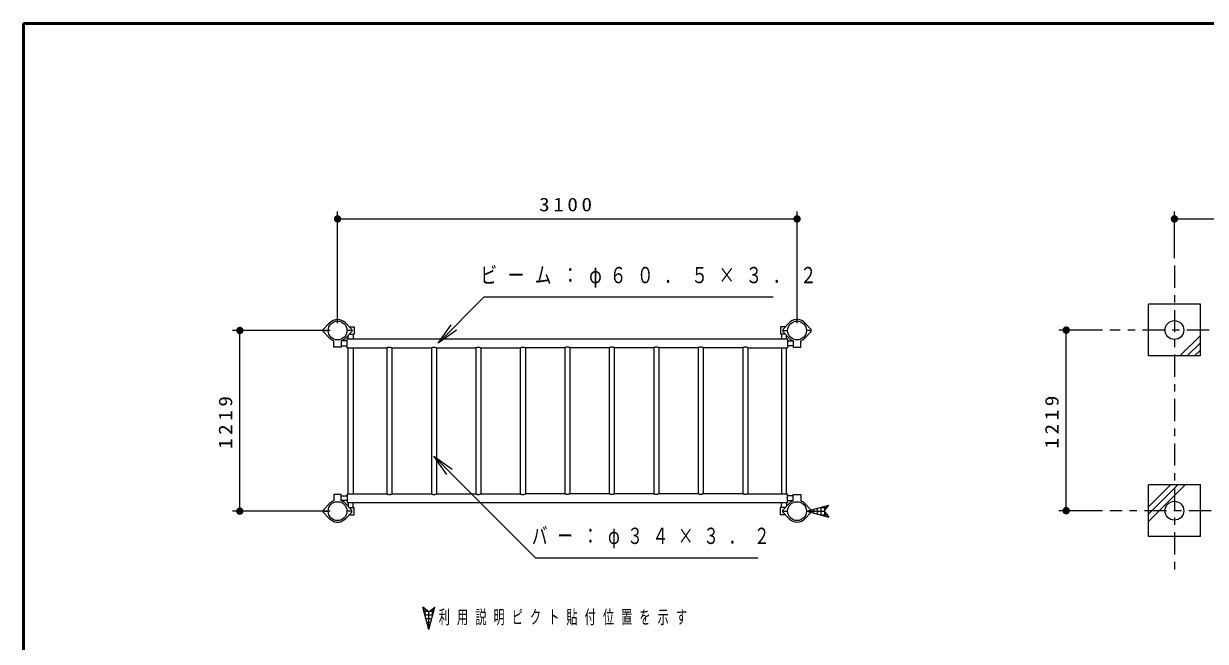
# Model space of a CAD drawing. Units: millimetres on the paper, with parts at other scales. Extents: x -365 to 10, y -61 to 257.
# Drawn here: x -365 to -205.6, y 173.6 to 257 of the extents above; entities that cross this region are included whole.
import ezdxf

# ---------------------------------------------------------------- set-up
doc = ezdxf.new("R2010")
doc.units = ezdxf.units.MM
doc.linetypes.add('USER2', pattern=[6, 3, -1, 1, -1])
doc.layers.add('LY_1', color=7, linetype='Continuous', lineweight=13)
doc.styles.add('ＭＳ ゴシック', font='')
doc.styles.get('ＭＳ ゴシック').set_extended_font_data('MS Gothic')

# ---------------------------------------------------------------- blocks, each defined once
blk = doc.blocks.new('filled_dot')
at = {"color": 0, "linetype": 'Continuous', "lineweight": -2, "const_width": 1.25}
blk.add_lwpolyline([(-0.625, 0, 1), (0.625, 0, 1)], format="xyb", close=True, dxfattribs=at)

msp = doc.modelspace()

# ---------------------------------------------------------------- linework, layer by layer
at = {"layer": 'LY_1', "lineweight": 50}
for p, q in [((0, 257), (-365, 257)), ((-365, 257), (-365, 0))]:
    msp.add_line(p, q, dxfattribs=at)
at = {"layer": 'LY_1'}
for p, q in [((-322.647, 216.582), (-322.647, 231.639)), ((-260.655, 216.582), (-260.655, 231.639)), ((-209.742, 225.338), (-209.742, 231.639)), ((-322.647, 230.639), (-260.655, 230.639)), ((-209.742, 230.639), (-147.748, 230.639)), ((-323.647, 215.582), (-336.831, 215.582)), ((-335.831, 191.198), (-335.831, 215.582)), ((-309.092, 213.874), (-307.325, 216.349)), ((-309.092, 213.874), (-306.971, 215.995)), ((-306.617, 215.642), (-309.092, 213.874)), ((-219.442, 215.638), (-225.344, 215.638)), ((-224.344, 191.254), (-224.344, 215.638)), ((-209.015, 212.138), (-206.242, 214.911)), ((-208.025, 212.138), (-206.242, 213.921)), ((-207.035, 212.138), (-206.242, 212.931)), ((-307.89, 196.157), (-309.658, 198.632)), ((-309.658, 198.632), (-307.183, 196.864)), ((-309.658, 198.632), (-307.537, 196.51)), ((-213.242, 191.788), (-210.276, 194.754)), ((-213.242, 190.799), (-209.287, 194.754)), ((-213.242, 189.809), (-208.297, 194.754)), ((-258.885, 191.064), (-258.885, 191.332)), ((-258.385, 190.93), (-258.385, 191.466)), ((-257.885, 190.796), (-257.885, 191.6)), ((-257.519, 191.698), (-256.612, 191.698)), ((-257.385, 190.662), (-257.385, 191.734)), ((-256.885, 191.332), (-256.885, 191.868)), ((-323.647, 191.198), (-336.831, 191.198)), ((-259.385, 191.198), (-256.985, 191.198)), ((-257.519, 190.698), (-256.612, 190.698)), ((-256.885, 190.528), (-256.885, 191.064)), ((-219.442, 191.254), (-225.344, 191.254)), ((-310.989, 177.715), (-310.453, 177.715)), ((-310.855, 177.215), (-309.783, 177.215)), ((-310.819, 177.081), (-310.819, 177.988)), ((-310.319, 175.215), (-310.319, 177.615)), ((-310.185, 177.715), (-309.649, 177.715)), ((-309.819, 177.081), (-309.819, 177.988)), ((-310.721, 176.715), (-309.917, 176.715)), ((-310.587, 176.215), (-310.051, 176.215)), ((-310.453, 175.715), (-310.185, 175.715))]:
    msp.add_line(p, q, dxfattribs=at)
at = {"layer": 'LY_1', "color": 1, "linetype": 'USER2'}
for p, q in [((-209.742, 224.338), (-209.742, 182.554)), ((-139.048, 215.638), (-218.442, 215.638)), ((-162.801, 191.254), (-218.442, 191.254))]:
    msp.add_line(p, q, dxfattribs=at)
at = {"layer": 'LY_1', "lineweight": 25}
for p, q in [((-206.242, 219.138), (-213.242, 219.138)), ((-213.242, 212.138), (-213.242, 219.138)), ((-206.242, 212.138), (-206.242, 219.138)), ((-324.568, 215.709), (-323.715, 216.602)), ((-324.568, 215.455), (-324.568, 215.709)), ((-324.568, 215.582), (-323.917, 215.582)), ((-323.716, 214.563), (-324.568, 215.455)), ((-321.58, 216.602), (-320.727, 215.709)), ((-320.727, 215.455), (-321.579, 214.563)), ((-320.727, 215.582), (-321.377, 215.582)), ((-321.091, 216.09), (-320.404, 216.09)), ((-320.727, 215.709), (-320.727, 215.455)), ((-320.404, 216.09), (-320.404, 215.074)), ((-262.899, 216.09), (-262.899, 215.074)), ((-262.212, 216.09), (-262.899, 216.09)), ((-262.576, 215.582), (-261.925, 215.582)), ((-258.735, 215.582), (-259.385, 215.582)), ((-323.155, 213.339), (-323.155, 214.196)), ((-322.139, 214.196), (-322.139, 213.339)), ((-321.233, 214.436), (-321.233, 214.925)), ((-321.091, 215.074), (-320.404, 215.074)), ((-320.563, 215.074), (-320.563, 214.436)), ((-262.212, 215.074), (-262.899, 215.074)), ((-262.74, 215.074), (-262.74, 214.436)), ((-262.07, 214.436), (-262.07, 214.925)), ((-322.139, 213.339), (-323.155, 213.339)), ((-321.355, 213.229), (-315.991, 213.229)), ((-321.233, 193.551), (-321.233, 213.229)), ((-320.563, 213.229), (-320.563, 193.551)), ((-315.991, 213.229), (-315.991, 193.551)), ((-315.311, 213.229), (-315.311, 193.551)), ((-315.311, 213.229), (-309.991, 213.229)), ((-309.991, 213.229), (-309.991, 193.551)), ((-309.311, 213.229), (-309.311, 193.551)), ((-309.311, 213.229), (-303.991, 213.229)), ((-303.991, 213.229), (-303.991, 193.551)), ((-303.311, 213.229), (-303.311, 193.551)), ((-303.311, 213.229), (-297.991, 213.229)), ((-297.991, 213.229), (-297.991, 193.551)), ((-297.311, 213.229), (-297.311, 193.551)), ((-291.991, 213.229), (-297.311, 213.229)), ((-291.991, 213.229), (-291.991, 193.551)), ((-291.311, 213.229), (-291.311, 193.551)), ((-285.991, 213.229), (-291.311, 213.229)), ((-285.991, 213.229), (-285.991, 193.551)), ((-285.311, 213.229), (-285.311, 193.551)), ((-279.991, 213.229), (-285.311, 213.229)), ((-279.991, 213.229), (-279.991, 193.551)), ((-279.311, 213.229), (-279.311, 193.551)), ((-273.991, 213.229), (-279.311, 213.229)), ((-273.991, 213.229), (-273.991, 193.551)), ((-273.311, 213.229), (-273.311, 193.551)), ((-267.991, 213.229), (-273.311, 213.229)), ((-267.991, 213.229), (-267.991, 193.551)), ((-267.311, 213.229), (-267.311, 193.551)), ((-267.311, 213.229), (-261.948, 213.229)), ((-262.74, 213.229), (-262.74, 193.551)), ((-262.07, 193.551), (-262.07, 213.229)), ((-206.242, 212.138), (-213.242, 212.138)), ((-206.242, 194.754), (-213.242, 194.754)), ((-213.242, 187.754), (-213.242, 194.754)), ((-206.242, 187.754), (-206.242, 194.754)), ((-321.355, 193.551), (-315.991, 193.551)), ((-315.311, 193.551), (-309.991, 193.551)), ((-309.311, 193.551), (-303.991, 193.551)), ((-303.311, 193.551), (-297.991, 193.551)), ((-291.991, 193.551), (-297.311, 193.551)), ((-285.991, 193.551), (-291.311, 193.551)), ((-279.991, 193.551), (-285.311, 193.551)), ((-273.991, 193.551), (-279.311, 193.551)), ((-267.991, 193.551), (-273.311, 193.551)), ((-267.311, 193.551), (-261.948, 193.551)), ((-261.163, 192.584), (-261.163, 193.442)), ((-261.163, 193.442), (-260.147, 193.442)), ((-260.147, 193.442), (-260.147, 192.584)), ((-321.233, 192.344), (-321.233, 191.855)), ((-321.091, 191.706), (-320.404, 191.706)), ((-320.563, 191.706), (-320.563, 192.344)), ((-320.404, 190.69), (-320.404, 191.706)), ((-262.212, 191.706), (-262.899, 191.706)), ((-262.899, 190.69), (-262.899, 191.706)), ((-262.74, 191.706), (-262.74, 192.344)), ((-262.576, 191.325), (-261.724, 192.217)), ((-262.576, 191.071), (-262.576, 191.325)), ((-262.07, 192.344), (-262.07, 191.855)), ((-259.587, 192.217), (-258.735, 191.325)), ((-259.385, 191.198), (-256.385, 192.002)), ((-258.735, 191.325), (-258.735, 191.071)), ((-256.985, 191.198), (-256.385, 192.002)), ((-324.568, 191.198), (-323.917, 191.198)), ((-320.727, 191.198), (-321.377, 191.198)), ((-321.091, 190.69), (-320.404, 190.69)), ((-262.212, 190.69), (-262.899, 190.69)), ((-262.576, 191.198), (-261.925, 191.198)), ((-261.723, 190.179), (-262.576, 191.071)), ((-258.735, 191.071), (-259.588, 190.179)), ((-259.385, 191.198), (-256.385, 190.394)), ((-258.735, 191.198), (-259.385, 191.198)), ((-256.985, 191.198), (-256.385, 190.394)), ((-206.242, 187.754), (-213.242, 187.754)), ((-310.319, 177.615), (-311.123, 178.215)), ((-310.319, 175.215), (-311.123, 178.215)), ((-310.319, 177.615), (-309.515, 178.215)), ((-310.319, 175.215), (-309.515, 178.215))]:
    msp.add_line(p, q, dxfattribs=at)
at = {"layer": 'LY_1'}
for points in [[(-309.092, 213.874), (-302.857, 220.109), (-263.857, 220.109)], [(-309.658, 198.632), (-295.938, 184.912), (-265.938, 184.912)]]:
    msp.add_lwpolyline(points, dxfattribs=at)
at = {"layer": 'LY_1', "lineweight": 25}
for points in [[(-261.723, 216.602), (-262.576, 215.709), (-262.576, 215.455), (-261.724, 214.563), (-261.626, 214.47), (-261.52, 214.385), (-261.407, 214.311), (-261.288, 214.248), (-261.163, 214.196), (-261.163, 213.339), (-260.147, 213.339), (-260.147, 214.196), (-260.023, 214.248), (-259.904, 214.311), (-259.791, 214.385), (-259.685, 214.47), (-259.587, 214.563), (-258.735, 215.455), (-258.735, 215.709), (-259.588, 216.602), (-259.787, 216.776), (-260.014, 216.912), (-260.262, 217.005), (-260.523, 217.053), (-260.788, 217.053), (-261.049, 217.005), (-261.297, 216.912), (-261.524, 216.776)], [(-321.58, 190.179), (-320.727, 191.071), (-320.727, 191.325), (-321.579, 192.217), (-321.677, 192.311), (-321.783, 192.395), (-321.896, 192.469), (-322.015, 192.532), (-322.139, 192.584), (-322.139, 193.442), (-323.155, 193.442), (-323.155, 192.584), (-323.28, 192.532), (-323.399, 192.469), (-323.512, 192.395), (-323.618, 192.311), (-323.716, 192.217), (-324.568, 191.325), (-324.568, 191.071), (-323.715, 190.179), (-323.516, 190.004), (-323.289, 189.868), (-323.041, 189.775), (-322.78, 189.728), (-322.515, 189.728), (-322.254, 189.775), (-322.006, 189.868), (-321.779, 190.004)]]:
    msp.add_lwpolyline(points, close=True, dxfattribs=at)
for points in [[(-321.355, 214.168), (-322.139, 214.168), (-322.139, 213.497), (-321.355, 213.497)], [(-321.355, 213.229), (-321.355, 214.436), (-261.948, 214.436), (-261.948, 213.229)], [(-261.948, 214.168), (-261.163, 214.168), (-261.163, 213.497), (-261.948, 213.497)], [(-315.991, 213.229), (-315.989, 213.242), (-315.98, 213.254), (-315.966, 213.266), (-315.946, 213.278), (-315.921, 213.288), (-315.892, 213.298), (-315.858, 213.306), (-315.821, 213.314), (-315.782, 213.319), (-315.739, 213.323), (-315.696, 213.326), (-315.651, 213.327), (-315.607, 213.326), (-315.563, 213.323), (-315.521, 213.319), (-315.481, 213.314), (-315.445, 213.306), (-315.411, 213.298), (-315.382, 213.288), (-315.357, 213.278), (-315.337, 213.266), (-315.323, 213.254), (-315.314, 213.242), (-315.311, 213.229)], [(-309.991, 213.229), (-309.989, 213.242), (-309.98, 213.254), (-309.966, 213.266), (-309.946, 213.278), (-309.921, 213.288), (-309.892, 213.298), (-309.858, 213.306), (-309.821, 213.314), (-309.782, 213.319), (-309.739, 213.323), (-309.696, 213.326), (-309.651, 213.327), (-309.607, 213.326), (-309.563, 213.323), (-309.521, 213.319), (-309.481, 213.314), (-309.445, 213.306), (-309.411, 213.298), (-309.382, 213.288), (-309.357, 213.278), (-309.337, 213.266), (-309.323, 213.254), (-309.314, 213.242), (-309.311, 213.229)], [(-303.991, 213.229), (-303.989, 213.242), (-303.98, 213.254), (-303.966, 213.266), (-303.946, 213.278), (-303.921, 213.288), (-303.892, 213.298), (-303.858, 213.306), (-303.821, 213.314), (-303.782, 213.319), (-303.739, 213.323), (-303.696, 213.326), (-303.651, 213.327), (-303.607, 213.326), (-303.563, 213.323), (-303.521, 213.319), (-303.481, 213.314), (-303.445, 213.306), (-303.411, 213.298), (-303.382, 213.288), (-303.357, 213.278), (-303.337, 213.266), (-303.323, 213.254), (-303.314, 213.242), (-303.311, 213.229)], [(-297.991, 213.229), (-297.989, 213.242), (-297.98, 213.254), (-297.966, 213.266), (-297.946, 213.278), (-297.921, 213.288), (-297.892, 213.298), (-297.858, 213.306), (-297.821, 213.314), (-297.782, 213.319), (-297.739, 213.323), (-297.696, 213.326), (-297.651, 213.327), (-297.607, 213.326), (-297.563, 213.323), (-297.521, 213.319), (-297.481, 213.314), (-297.445, 213.306), (-297.411, 213.298), (-297.382, 213.288), (-297.357, 213.278), (-297.337, 213.266), (-297.323, 213.254), (-297.314, 213.242), (-297.311, 213.229)], [(-291.311, 213.229), (-291.314, 213.242), (-291.323, 213.254), (-291.337, 213.266), (-291.357, 213.278), (-291.382, 213.288), (-291.411, 213.298), (-291.445, 213.306), (-291.481, 213.314), (-291.521, 213.319), (-291.563, 213.323), (-291.607, 213.326), (-291.651, 213.327), (-291.696, 213.326), (-291.739, 213.323), (-291.782, 213.319), (-291.821, 213.314), (-291.858, 213.306), (-291.892, 213.298), (-291.921, 213.288), (-291.946, 213.278), (-291.966, 213.266), (-291.98, 213.254), (-291.989, 213.242), (-291.991, 213.229)], [(-285.311, 213.229), (-285.314, 213.242), (-285.323, 213.254), (-285.337, 213.266), (-285.357, 213.278), (-285.382, 213.288), (-285.411, 213.298), (-285.445, 213.306), (-285.481, 213.314), (-285.521, 213.319), (-285.563, 213.323), (-285.607, 213.326), (-285.651, 213.327), (-285.696, 213.326), (-285.739, 213.323), (-285.782, 213.319), (-285.821, 213.314), (-285.858, 213.306), (-285.892, 213.298), (-285.921, 213.288), (-285.946, 213.278), (-285.966, 213.266), (-285.98, 213.254), (-285.989, 213.242), (-285.991, 213.229)], [(-279.311, 213.229), (-279.314, 213.242), (-279.323, 213.254), (-279.337, 213.266), (-279.357, 213.278), (-279.382, 213.288), (-279.411, 213.298), (-279.445, 213.306), (-279.481, 213.314), (-279.521, 213.319), (-279.563, 213.323), (-279.607, 213.326), (-279.651, 213.327), (-279.696, 213.326), (-279.739, 213.323), (-279.782, 213.319), (-279.821, 213.314), (-279.858, 213.306), (-279.892, 213.298), (-279.921, 213.288), (-279.946, 213.278), (-279.966, 213.266), (-279.98, 213.254), (-279.989, 213.242), (-279.991, 213.229)], [(-273.311, 213.229), (-273.314, 213.242), (-273.323, 213.254), (-273.337, 213.266), (-273.357, 213.278), (-273.382, 213.288), (-273.411, 213.298), (-273.445, 213.306), (-273.481, 213.314), (-273.521, 213.319), (-273.563, 213.323), (-273.607, 213.326), (-273.651, 213.327), (-273.696, 213.326), (-273.739, 213.323), (-273.782, 213.319), (-273.821, 213.314), (-273.858, 213.306), (-273.892, 213.298), (-273.921, 213.288), (-273.946, 213.278), (-273.966, 213.266), (-273.98, 213.254), (-273.989, 213.242), (-273.991, 213.229)], [(-267.311, 213.229), (-267.314, 213.242), (-267.323, 213.254), (-267.337, 213.266), (-267.357, 213.278), (-267.382, 213.288), (-267.411, 213.298), (-267.445, 213.306), (-267.481, 213.314), (-267.521, 213.319), (-267.563, 213.323), (-267.607, 213.326), (-267.651, 213.327), (-267.696, 213.326), (-267.739, 213.323), (-267.782, 213.319), (-267.821, 213.314), (-267.858, 213.306), (-267.892, 213.298), (-267.921, 213.288), (-267.946, 213.278), (-267.966, 213.266), (-267.98, 213.254), (-267.989, 213.242), (-267.991, 213.229)], [(-321.355, 192.612), (-322.139, 192.612), (-322.139, 193.283), (-321.355, 193.283)], [(-321.355, 193.28), (-321.471, 193.28), (-321.471, 193.283)], [(-321.355, 193.551), (-321.355, 192.344), (-261.948, 192.344), (-261.948, 193.551)], [(-315.991, 193.551), (-315.989, 193.538), (-315.98, 193.526), (-315.966, 193.514), (-315.946, 193.502), (-315.921, 193.492), (-315.892, 193.482), (-315.858, 193.474), (-315.821, 193.467), (-315.782, 193.461), (-315.739, 193.457), (-315.696, 193.454), (-315.651, 193.454), (-315.607, 193.454), (-315.563, 193.457), (-315.521, 193.461), (-315.481, 193.467), (-315.445, 193.474), (-315.411, 193.482), (-315.382, 193.492), (-315.357, 193.502), (-315.337, 193.514), (-315.323, 193.526), (-315.314, 193.538), (-315.311, 193.551)], [(-309.991, 193.551), (-309.989, 193.538), (-309.98, 193.526), (-309.966, 193.514), (-309.946, 193.502), (-309.921, 193.492), (-309.892, 193.482), (-309.858, 193.474), (-309.821, 193.467), (-309.782, 193.461), (-309.739, 193.457), (-309.696, 193.454), (-309.651, 193.454), (-309.607, 193.454), (-309.563, 193.457), (-309.521, 193.461), (-309.481, 193.467), (-309.445, 193.474), (-309.411, 193.482), (-309.382, 193.492), (-309.357, 193.502), (-309.337, 193.514), (-309.323, 193.526), (-309.314, 193.538), (-309.311, 193.551)], [(-303.991, 193.551), (-303.989, 193.538), (-303.98, 193.526), (-303.966, 193.514), (-303.946, 193.502), (-303.921, 193.492), (-303.892, 193.482), (-303.858, 193.474), (-303.821, 193.467), (-303.782, 193.461), (-303.739, 193.457), (-303.696, 193.454), (-303.651, 193.454), (-303.607, 193.454), (-303.563, 193.457), (-303.521, 193.461), (-303.481, 193.467), (-303.445, 193.474), (-303.411, 193.482), (-303.382, 193.492), (-303.357, 193.502), (-303.337, 193.514), (-303.323, 193.526), (-303.314, 193.538), (-303.311, 193.551)], [(-297.991, 193.551), (-297.989, 193.538), (-297.98, 193.526), (-297.966, 193.514), (-297.946, 193.502), (-297.921, 193.492), (-297.892, 193.482), (-297.858, 193.474), (-297.821, 193.467), (-297.782, 193.461), (-297.739, 193.457), (-297.696, 193.454), (-297.651, 193.454), (-297.607, 193.454), (-297.563, 193.457), (-297.521, 193.461), (-297.481, 193.467), (-297.445, 193.474), (-297.411, 193.482), (-297.382, 193.492), (-297.357, 193.502), (-297.337, 193.514), (-297.323, 193.526), (-297.314, 193.538), (-297.311, 193.551)], [(-291.311, 193.551), (-291.314, 193.538), (-291.323, 193.526), (-291.337, 193.514), (-291.357, 193.502), (-291.382, 193.492), (-291.411, 193.482), (-291.445, 193.474), (-291.481, 193.467), (-291.521, 193.461), (-291.563, 193.457), (-291.607, 193.454), (-291.651, 193.454), (-291.696, 193.454), (-291.739, 193.457), (-291.782, 193.461), (-291.821, 193.467), (-291.858, 193.474), (-291.892, 193.482), (-291.921, 193.492), (-291.946, 193.502), (-291.966, 193.514), (-291.98, 193.526), (-291.989, 193.538), (-291.991, 193.551)], [(-285.311, 193.551), (-285.314, 193.538), (-285.323, 193.526), (-285.337, 193.514), (-285.357, 193.502), (-285.382, 193.492), (-285.411, 193.482), (-285.445, 193.474), (-285.481, 193.467), (-285.521, 193.461), (-285.563, 193.457), (-285.607, 193.454), (-285.651, 193.454), (-285.696, 193.454), (-285.739, 193.457), (-285.782, 193.461), (-285.821, 193.467), (-285.858, 193.474), (-285.892, 193.482), (-285.921, 193.492), (-285.946, 193.502), (-285.966, 193.514), (-285.98, 193.526), (-285.989, 193.538), (-285.991, 193.551)], [(-279.311, 193.551), (-279.314, 193.538), (-279.323, 193.526), (-279.337, 193.514), (-279.357, 193.502), (-279.382, 193.492), (-279.411, 193.482), (-279.445, 193.474), (-279.481, 193.467), (-279.521, 193.461), (-279.563, 193.457), (-279.607, 193.454), (-279.651, 193.454), (-279.696, 193.454), (-279.739, 193.457), (-279.782, 193.461), (-279.821, 193.467), (-279.858, 193.474), (-279.892, 193.482), (-279.921, 193.492), (-279.946, 193.502), (-279.966, 193.514), (-279.98, 193.526), (-279.989, 193.538), (-279.991, 193.551)], [(-273.311, 193.551), (-273.314, 193.538), (-273.323, 193.526), (-273.337, 193.514), (-273.357, 193.502), (-273.382, 193.492), (-273.411, 193.482), (-273.445, 193.474), (-273.481, 193.467), (-273.521, 193.461), (-273.563, 193.457), (-273.607, 193.454), (-273.651, 193.454), (-273.696, 193.454), (-273.739, 193.457), (-273.782, 193.461), (-273.821, 193.467), (-273.858, 193.474), (-273.892, 193.482), (-273.921, 193.492), (-273.946, 193.502), (-273.966, 193.514), (-273.98, 193.526), (-273.989, 193.538), (-273.991, 193.551)], [(-267.311, 193.551), (-267.314, 193.538), (-267.323, 193.526), (-267.337, 193.514), (-267.357, 193.502), (-267.382, 193.492), (-267.411, 193.482), (-267.445, 193.474), (-267.481, 193.467), (-267.521, 193.461), (-267.563, 193.457), (-267.607, 193.454), (-267.651, 193.454), (-267.696, 193.454), (-267.739, 193.457), (-267.782, 193.461), (-267.821, 193.467), (-267.858, 193.474), (-267.892, 193.482), (-267.921, 193.492), (-267.946, 193.502), (-267.966, 193.514), (-267.98, 193.526), (-267.989, 193.538), (-267.991, 193.551)], [(-261.948, 192.612), (-261.163, 192.612), (-261.163, 193.283), (-261.948, 193.283)]]:
    msp.add_lwpolyline(points, dxfattribs=at)
for centre in [(-322.647, 215.582), (-260.655, 215.582), (-209.742, 215.638), (-322.647, 191.198), (-260.655, 191.198), (-209.742, 191.254)]:
    msp.add_circle(centre, 1.27, dxfattribs=at)
for centre, start, end in [((-322.647, 215.582), 43.66867, 136.33133), ((-322.647, 215.582), 223.66317, 249.874), ((-322.647, 215.582), 290.126, 316.33683), ((-260.655, 191.198), 110.126, 136.33683), ((-260.655, 191.198), 43.66317, 69.874), ((-260.655, 191.198), 223.66867, 316.33133)]:
    msp.add_arc(centre, 1.476, start, end, dxfattribs=at)

# ---------------------------------------------------------------- block references
at = {"layer": 'LY_1', "xscale": 0.4, "yscale": 0.4}
for p in [(-322.647, 230.639), (-209.742, 230.639)]:
    msp.add_blockref('filled_dot', p, dxfattribs=at)
for p, rotation in [((-260.655, 230.639), 180), ((-335.831, 215.582), 270), ((-224.344, 215.638), 270), ((-335.831, 191.198), 90), ((-224.344, 191.254), 90)]:
    msp.add_blockref('filled_dot', p, dxfattribs=dict(at, rotation=rotation))

# ---------------------------------------------------------------- texts
at = {"layer": 'LY_1', "style": 'ＭＳ ゴシック'}
for s, insert, char_height, attachment_point in [('\\T1.33;\\W1.15;3100', (-291.651, 231.639), 1.833, 8), ('\\T1.63;\\W0.75;ビーム：φ６０．５×３．２', (-303.371, 222.759), 2.199, 4), ('\\T1.63;\\W0.7;バー：φ３４×３．２', (-296.425, 187.562), 2.199, 4), ('\\T1.64;\\W0.6;利用説明ピクト貼付位置を示す', (-308.989, 176.801), 1.833, 4)]:
    msp.add_mtext(s, dxfattribs=dict(at, insert=insert, char_height=char_height, attachment_point=attachment_point))
at = {"layer": 'LY_1', "char_height": 1.833, "attachment_point": 8, "rotation": 90, "style": 'ＭＳ ゴシック'}
for insert in [(-336.831, 203.39), (-225.344, 203.446)]:
    msp.add_mtext('\\T1.33;\\W1.15;1219', dxfattribs=dict(at, insert=insert))

doc.saveas('drawing.dxf')
